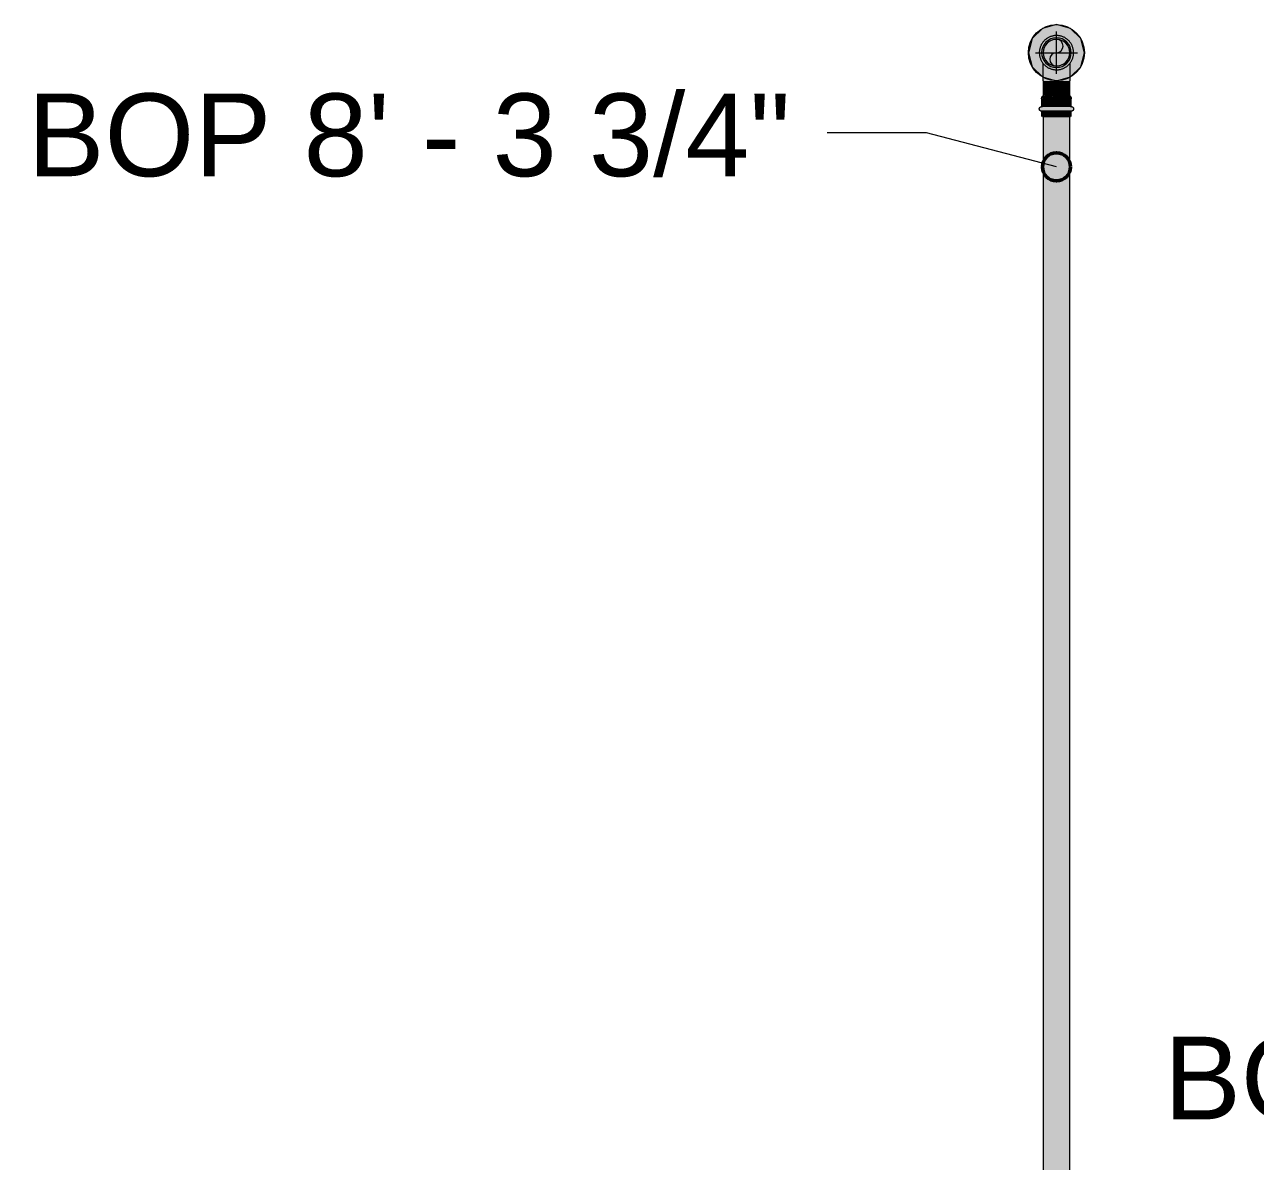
# Model space of a CAD drawing. Header units: inches. Extents: x -3679 to 241, y -496 to 1784.
# Drawn here: x -3189.6 to -3101.8, y 1164.7 to 1245.7 of the extents above; entities that cross this region are included whole.
import ezdxf

# ---------------------------------------------------------------- set-up
doc = ezdxf.new("R2010")
doc.units = ezdxf.units.IN
doc.header["$MEASUREMENT"] = 0
for name, color, linetype, lineweight in [('A-ANNO-NOTE', 250, 'Continuous', 9), ('G-ANNO-DIMS', 251, 'Continuous', 9), ('P-PIPE', 1, 'Continuous', 9), ('P-PIPE-CNTR', 1, 'Continuous', 9)]:
    doc.layers.add(name, color=color, linetype=linetype, lineweight=lineweight)
doc.styles.add('Arial_1', font='arial.ttf', dxfattribs={"height": 5.901198})

# ---------------------------------------------------------------- blocks, each defined once
blk = doc.blocks.new('Victaulic-VicPress316-Elbow 90-45deg Style P568_P571 - Standard-1110289-LOWER PARKING')
at = {"layer": 'P-PIPE'}
for points in [[(-3116, 1242.519), (-3116, 1242.684), (-3116.622, 1242.886), (-3117.007, 1243.416), (-3117.007, 1244.07), (-3116.622, 1244.6), (-3116, 1244.802), (-3116, 1244.966), (-3116.24, 1244.943), (-3116.47, 1244.873), (-3116.888, 1244.571), (-3117.047, 1244.376), (-3117.171, 1244.071), (-3117.224, 1243.743), (-3117.166, 1243.402), (-3117.047, 1243.11), (-3116.85, 1242.886), (-3116.47, 1242.613), (-3116.24, 1242.543)], [(-3116, 1242.684), (-3116, 1242.793), (-3116.263, 1242.832), (-3116.475, 1242.92), (-3116.672, 1243.071), (-3116.823, 1243.268), (-3116.918, 1243.497), (-3116.95, 1243.743), (-3116.904, 1244.036), (-3116.89, 1244.054), (-3116.823, 1244.218), (-3116.672, 1244.415), (-3116.475, 1244.566), (-3116.246, 1244.66), (-3116, 1244.693), (-3116, 1244.802), (-3116.63, 1244.59), (-3117.007, 1244.07), (-3117.007, 1243.416), (-3116.622, 1242.886), (-3116.184, 1242.744)], [(-3116, 1242.519), (-3115.76, 1242.543), (-3115.53, 1242.613), (-3115.107, 1242.92), (-3114.953, 1243.11), (-3114.829, 1243.415), (-3114.777, 1243.743), (-3114.834, 1244.083), (-3114.953, 1244.376), (-3115.15, 1244.6), (-3115.53, 1244.873), (-3116, 1244.884), (-3116, 1244.802), (-3115.37, 1244.59), (-3114.993, 1244.07), (-3114.993, 1243.416), (-3115.378, 1242.886), (-3116, 1242.684), (-3116, 1242.543)], [(-3116, 1242.684), (-3115.378, 1242.886), (-3114.993, 1243.416), (-3114.993, 1244.07), (-3115.378, 1244.6), (-3116, 1244.802), (-3116, 1244.693), (-3115.737, 1244.653), (-3115.525, 1244.566), (-3115.328, 1244.415), (-3115.177, 1244.218), (-3115.082, 1243.989), (-3115.05, 1243.743), (-3115.096, 1243.449), (-3115.11, 1243.431), (-3115.177, 1243.268), (-3115.328, 1243.071), (-3115.525, 1242.92), (-3115.754, 1242.825), (-3116, 1242.793), (-3116, 1242.723)], [(-3116.936, 1241.728), (-3116, 1241.728), (-3116, 1242.519), (-3116.258, 1242.549), (-3116.5, 1242.634), (-3116.891, 1242.919), (-3116.95, 1242.974), (-3116.95, 1241.728)], [(-3115.107, 1241.728), (-3115.05, 1241.728), (-3115.063, 1242.974), (-3115.15, 1242.886), (-3115.537, 1242.611), (-3115.76, 1242.543), (-3116, 1242.519), (-3116, 1241.728), (-3115.177, 1241.728)], [(-3116.251, 1240.637), (-3116.204, 1240.643), (-3116, 1240.672), (-3116, 1241.728), (-3116.95, 1241.728), (-3116.949, 1240.648), (-3116.892, 1240.672), (-3116.815, 1240.642), (-3116.729, 1240.648), (-3116.655, 1240.652), (-3116.527, 1240.669), (-3116.439, 1240.656), (-3116.251, 1240.638)], [(-3115.177, 1240.642), (-3115.168, 1240.643), (-3115.096, 1240.672), (-3115.05, 1240.648), (-3115.064, 1241.728), (-3116, 1241.728), (-3116, 1240.672), (-3115.679, 1240.644), (-3115.378, 1240.662), (-3115.269, 1240.65), (-3115.184, 1240.643)], [(-3116.729, 1240.454), (-3116, 1240.454), (-3116.003, 1240.671), (-3116.279, 1240.64), (-3116.611, 1240.663), (-3116.731, 1240.648), (-3116.847, 1240.646), (-3116.906, 1240.67), (-3117.007, 1240.609), (-3117.03, 1240.572), (-3117.007, 1240.454), (-3116.815, 1240.454)], [(-3114.993, 1240.454), (-3114.97, 1240.572), (-3115.019, 1240.632), (-3115.108, 1240.672), (-3115.184, 1240.643), (-3115.462, 1240.672), (-3115.537, 1240.654), (-3115.789, 1240.654), (-3116, 1240.671), (-3115.999, 1240.454), (-3115.185, 1240.454)], [(-3116.311, 1239.568), (-3116, 1239.568), (-3116, 1239.897), (-3117.007, 1239.897), (-3117.224, 1239.733), (-3117.166, 1239.62), (-3117.007, 1239.568), (-3116.335, 1239.568)], [(-3116.815, 1239.897), (-3116, 1239.897), (-3116, 1240.454), (-3117.007, 1240.454), (-3117.007, 1239.897), (-3116.88, 1239.897)], [(-3115.112, 1239.897), (-3114.993, 1239.897), (-3114.993, 1240.454), (-3116, 1240.454), (-3115.997, 1239.897), (-3115.185, 1239.897)], [(-3116, 1239.568), (-3114.953, 1239.581), (-3114.834, 1239.62), (-3114.777, 1239.733), (-3114.835, 1239.786), (-3114.993, 1239.897), (-3116, 1239.897), (-3116, 1239.651)], [(-3116.622, 1239.193), (-3116, 1239.193), (-3116, 1239.568), (-3117.007, 1239.568), (-3117.007, 1239.193), (-3116.815, 1239.193)], [(-3116, 1239.193), (-3114.993, 1239.193), (-3114.993, 1239.568), (-3116, 1239.568), (-3116, 1239.289)]]:
    blk.add_hatch(color=256, dxfattribs=at).paths.add_polyline_path(points, flags=0)
for p, q in [((-3115.051, 1243.791), (-3115.05, 1243.753)), ((-3115.05, 1243.736), (-3115.05, 1243.728)), ((-3116.95, 1241.728), (-3116.95, 1240.625)), ((-3115.05, 1240.628), (-3115.05, 1241.728)), ((-3116.531, 1240.672), (-3116.579, 1240.672)), ((-3115.421, 1240.672), (-3115.459, 1240.672)), ((-3117.059, 1240.454), (-3117.059, 1239.897)), ((-3116, 1239.897), (-3117.007, 1239.897)), ((-3114.993, 1239.897), (-3116, 1239.897)), ((-3114.941, 1239.897), (-3114.941, 1240.454)), ((-3117.059, 1239.568), (-3117.059, 1239.193)), ((-3116, 1239.568), (-3117.007, 1239.568)), ((-3117.007, 1239.193), (-3116, 1239.193)), ((-3114.993, 1239.568), (-3116, 1239.568)), ((-3116, 1239.193), (-3114.993, 1239.193)), ((-3114.941, 1239.193), (-3114.941, 1239.568))]:
    blk.add_line(p, q, dxfattribs=at)
at = {"layer": 'P-PIPE', "flags": 128}
for points in [[(-3116, 1244.966), (-3116.049, 1244.965), (-3116.098, 1244.962), (-3116.146, 1244.958), (-3116.195, 1244.951), (-3116.243, 1244.942), (-3116.291, 1244.931), (-3116.338, 1244.919), (-3116.385, 1244.904), (-3116.431, 1244.888), (-3116.476, 1244.87), (-3116.521, 1244.85), (-3116.565, 1244.828), (-3116.608, 1244.805), (-3116.65, 1244.779), (-3116.691, 1244.753), (-3116.731, 1244.724), (-3116.769, 1244.694), (-3116.807, 1244.663), (-3116.843, 1244.63), (-3116.878, 1244.595), (-3116.911, 1244.559), (-3116.943, 1244.522), (-3116.973, 1244.484), (-3117.002, 1244.445), (-3117.03, 1244.404), (-3117.055, 1244.362), (-3117.079, 1244.319), (-3117.101, 1244.276), (-3117.122, 1244.231), (-3117.14, 1244.186), (-3117.157, 1244.14), (-3117.172, 1244.094), (-3117.185, 1244.046), (-3117.196, 1243.999), (-3117.206, 1243.951), (-3117.213, 1243.902), (-3117.218, 1243.854), (-3117.222, 1243.805), (-3117.223, 1243.756), (-3117.223, 1243.707), (-3117.221, 1243.658), (-3117.216, 1243.609), (-3117.21, 1243.561), (-3117.202, 1243.513), (-3117.192, 1243.465), (-3117.179, 1243.417), (-3117.165, 1243.37), (-3117.15, 1243.324), (-3117.132, 1243.279), (-3117.113, 1243.234), (-3117.091, 1243.19), (-3117.068, 1243.146), (-3117.044, 1243.104), (-3117.017, 1243.063), (-3116.989, 1243.023), (-3116.96, 1242.984), (-3116.928, 1242.946), (-3116.896, 1242.91), (-3116.862, 1242.874), (-3116.826, 1242.841), (-3116.79, 1242.808), (-3116.752, 1242.777), (-3116.712, 1242.748), (-3116.672, 1242.72), (-3116.631, 1242.694), (-3116.588, 1242.67), (-3116.545, 1242.647), (-3116.501, 1242.626), (-3116.456, 1242.607), (-3116.41, 1242.59), (-3116.363, 1242.575), (-3116.316, 1242.561), (-3116.269, 1242.549), (-3116.221, 1242.539), (-3116.173, 1242.532), (-3116.124, 1242.526), (-3116.075, 1242.522), (-3116.026, 1242.52), (-3116, 1242.519)], [(-3116, 1242.519), (-3115.951, 1242.52), (-3115.902, 1242.523), (-3115.854, 1242.528), (-3115.805, 1242.535), (-3115.757, 1242.544), (-3115.709, 1242.554), (-3115.662, 1242.567), (-3115.615, 1242.581), (-3115.569, 1242.598), (-3115.524, 1242.616), (-3115.479, 1242.636), (-3115.435, 1242.658), (-3115.392, 1242.681), (-3115.35, 1242.706), (-3115.309, 1242.733), (-3115.269, 1242.761), (-3115.231, 1242.791), (-3115.193, 1242.823), (-3115.157, 1242.856), (-3115.122, 1242.89), (-3115.089, 1242.926), (-3115.057, 1242.963), (-3115.027, 1243.002), (-3114.998, 1243.041), (-3114.97, 1243.082), (-3114.945, 1243.123), (-3114.921, 1243.166), (-3114.899, 1243.21), (-3114.878, 1243.254), (-3114.86, 1243.299), (-3114.843, 1243.345), (-3114.828, 1243.392), (-3114.815, 1243.439), (-3114.804, 1243.487), (-3114.794, 1243.535), (-3114.787, 1243.583), (-3114.782, 1243.632), (-3114.778, 1243.681), (-3114.777, 1243.73), (-3114.777, 1243.779), (-3114.779, 1243.827), (-3114.784, 1243.876), (-3114.79, 1243.925), (-3114.798, 1243.973), (-3114.808, 1244.021), (-3114.821, 1244.068), (-3114.835, 1244.115), (-3114.85, 1244.161), (-3114.868, 1244.207), (-3114.887, 1244.252), (-3114.909, 1244.296), (-3114.932, 1244.339), (-3114.956, 1244.381), (-3114.983, 1244.423), (-3115.011, 1244.463), (-3115.04, 1244.502), (-3115.072, 1244.54), (-3115.104, 1244.576), (-3115.138, 1244.611), (-3115.174, 1244.645), (-3115.21, 1244.677), (-3115.248, 1244.708), (-3115.288, 1244.737), (-3115.328, 1244.765), (-3115.369, 1244.791), (-3115.412, 1244.816), (-3115.455, 1244.838), (-3115.499, 1244.859), (-3115.544, 1244.878), (-3115.59, 1244.896), (-3115.637, 1244.911), (-3115.684, 1244.925), (-3115.731, 1244.936), (-3115.779, 1244.946), (-3115.827, 1244.954), (-3115.876, 1244.96), (-3115.925, 1244.964), (-3115.974, 1244.966), (-3116, 1244.966)], [(-3116.95, 1243.74), (-3116.95, 1243.743), (-3116.95, 1243.743)], [(-3116.95, 1241.728), (-3116.95, 1241.808), (-3116.95, 1241.889), (-3116.95, 1241.969), (-3116.95, 1242.049), (-3116.95, 1242.128), (-3116.95, 1242.207), (-3116.95, 1242.284), (-3116.95, 1242.361), (-3116.95, 1242.437), (-3116.95, 1242.512), (-3116.95, 1242.586), (-3116.95, 1242.658), (-3116.95, 1242.729), (-3116.95, 1242.798), (-3116.95, 1242.865), (-3116.95, 1242.931), (-3116.95, 1242.99)], [(-3115.05, 1242.99), (-3115.05, 1242.948), (-3115.05, 1242.883), (-3115.05, 1242.816), (-3115.05, 1242.748), (-3115.05, 1242.677), (-3115.05, 1242.606), (-3115.05, 1242.532), (-3115.05, 1242.458), (-3115.05, 1242.382), (-3115.05, 1242.305), (-3115.05, 1242.228), (-3115.05, 1242.149), (-3115.05, 1242.07), (-3115.05, 1241.99), (-3115.05, 1241.91), (-3115.05, 1241.83), (-3115.05, 1241.749), (-3115.05, 1241.728)], [(-3117.059, 1240.454), (-3117.059, 1240.465), (-3117.058, 1240.476), (-3117.057, 1240.486), (-3117.056, 1240.497), (-3117.054, 1240.508), (-3117.051, 1240.519), (-3117.048, 1240.529), (-3117.045, 1240.54), (-3117.042, 1240.55), (-3117.037, 1240.56), (-3117.033, 1240.57), (-3117.028, 1240.58), (-3117.023, 1240.589), (-3117.017, 1240.599), (-3117.011, 1240.608), (-3117.005, 1240.617), (-3116.998, 1240.625), (-3116.991, 1240.633), (-3116.984, 1240.642), (-3116.976, 1240.649), (-3116.968, 1240.657), (-3116.96, 1240.664), (-3116.952, 1240.671), (-3116.95, 1240.672)], [(-3115.05, 1240.672), (-3115.041, 1240.665), (-3115.033, 1240.658), (-3115.025, 1240.651), (-3115.017, 1240.643), (-3115.01, 1240.635), (-3115.003, 1240.627), (-3114.996, 1240.618), (-3114.99, 1240.609), (-3114.984, 1240.6), (-3114.978, 1240.591), (-3114.973, 1240.581), (-3114.968, 1240.572), (-3114.963, 1240.562), (-3114.959, 1240.552), (-3114.955, 1240.541), (-3114.952, 1240.531), (-3114.949, 1240.521), (-3114.947, 1240.51), (-3114.945, 1240.499), (-3114.943, 1240.488), (-3114.942, 1240.478), (-3114.941, 1240.467), (-3114.941, 1240.456), (-3114.941, 1240.454)], [(-3117.059, 1239.568), (-3117.066, 1239.568), (-3117.072, 1239.569), (-3117.079, 1239.569), (-3117.085, 1239.57), (-3117.092, 1239.572), (-3117.098, 1239.573), (-3117.104, 1239.575), (-3117.111, 1239.577), (-3117.117, 1239.579), (-3117.123, 1239.581), (-3117.129, 1239.584), (-3117.135, 1239.587), (-3117.141, 1239.59), (-3117.146, 1239.593), (-3117.152, 1239.597), (-3117.157, 1239.601), (-3117.162, 1239.605), (-3117.167, 1239.609), (-3117.172, 1239.614), (-3117.177, 1239.618), (-3117.181, 1239.623), (-3117.186, 1239.628), (-3117.19, 1239.633), (-3117.194, 1239.638), (-3117.197, 1239.644), (-3117.201, 1239.65), (-3117.204, 1239.655), (-3117.207, 1239.661), (-3117.21, 1239.667), (-3117.212, 1239.673), (-3117.215, 1239.679), (-3117.217, 1239.686), (-3117.218, 1239.692), (-3117.22, 1239.698), (-3117.221, 1239.705), (-3117.222, 1239.711), (-3117.223, 1239.718), (-3117.223, 1239.724), (-3117.224, 1239.731), (-3117.223, 1239.738), (-3117.223, 1239.744), (-3117.223, 1239.751), (-3117.222, 1239.757), (-3117.221, 1239.764), (-3117.219, 1239.77), (-3117.218, 1239.777), (-3117.216, 1239.783), (-3117.214, 1239.789), (-3117.211, 1239.795), (-3117.209, 1239.801), (-3117.206, 1239.807), (-3117.203, 1239.813), (-3117.199, 1239.819), (-3117.196, 1239.824), (-3117.192, 1239.83), (-3117.188, 1239.835), (-3117.184, 1239.84), (-3117.179, 1239.845), (-3117.175, 1239.85), (-3117.17, 1239.854), (-3117.165, 1239.858), (-3117.16, 1239.863), (-3117.155, 1239.867), (-3117.149, 1239.87), (-3117.144, 1239.874), (-3117.138, 1239.877), (-3117.132, 1239.88), (-3117.126, 1239.883), (-3117.12, 1239.885), (-3117.114, 1239.888), (-3117.108, 1239.89), (-3117.102, 1239.892), (-3117.095, 1239.893), (-3117.089, 1239.895), (-3117.082, 1239.896), (-3117.076, 1239.896), (-3117.069, 1239.897), (-3117.063, 1239.897), (-3117.059, 1239.897)], [(-3116, 1239.897), (-3116.042, 1239.897), (-3116.085, 1239.897), (-3116.127, 1239.897), (-3116.169, 1239.897), (-3116.21, 1239.897), (-3116.252, 1239.897), (-3116.293, 1239.897), (-3116.333, 1239.897), (-3116.373, 1239.897), (-3116.412, 1239.897), (-3116.451, 1239.897), (-3116.489, 1239.897), (-3116.526, 1239.897), (-3116.563, 1239.897), (-3116.598, 1239.897), (-3116.632, 1239.897), (-3116.666, 1239.897), (-3116.698, 1239.897), (-3116.73, 1239.897), (-3116.76, 1239.897), (-3116.789, 1239.897), (-3116.816, 1239.897), (-3116.843, 1239.897), (-3116.868, 1239.897), (-3116.891, 1239.897), (-3116.913, 1239.897), (-3116.934, 1239.897), (-3116.953, 1239.897), (-3116.971, 1239.897), (-3116.987, 1239.897), (-3117.002, 1239.897), (-3117.015, 1239.897), (-3117.026, 1239.897), (-3117.036, 1239.897), (-3117.044, 1239.897), (-3117.05, 1239.897), (-3117.055, 1239.897), (-3117.058, 1239.897), (-3117.059, 1239.897), (-3117.059, 1239.897)], [(-3117.059, 1239.897), (-3117.058, 1239.897), (-3117.056, 1239.897), (-3117.051, 1239.897), (-3117.045, 1239.897), (-3117.038, 1239.897), (-3117.029, 1239.897), (-3117.018, 1239.897), (-3117.005, 1239.897)], [(-3114.941, 1239.897), (-3114.942, 1239.897), (-3114.944, 1239.897), (-3114.949, 1239.897), (-3114.955, 1239.897), (-3114.962, 1239.897), (-3114.971, 1239.897), (-3114.982, 1239.897), (-3114.995, 1239.897), (-3115.009, 1239.897), (-3115.025, 1239.897), (-3115.042, 1239.897), (-3115.061, 1239.897), (-3115.081, 1239.897), (-3115.103, 1239.897), (-3115.126, 1239.897), (-3115.151, 1239.897), (-3115.177, 1239.897), (-3115.204, 1239.897), (-3115.232, 1239.897), (-3115.262, 1239.897), (-3115.293, 1239.897), (-3115.325, 1239.897), (-3115.358, 1239.897), (-3115.393, 1239.897), (-3115.428, 1239.897), (-3115.464, 1239.897), (-3115.501, 1239.897), (-3115.539, 1239.897), (-3115.577, 1239.897), (-3115.616, 1239.897), (-3115.656, 1239.897), (-3115.696, 1239.897), (-3115.737, 1239.897), (-3115.778, 1239.897), (-3115.82, 1239.897), (-3115.862, 1239.897), (-3115.904, 1239.897), (-3115.946, 1239.897), (-3115.989, 1239.897), (-3116, 1239.897)], [(-3114.998, 1239.897), (-3114.985, 1239.897), (-3114.974, 1239.897), (-3114.964, 1239.897), (-3114.956, 1239.897), (-3114.95, 1239.897), (-3114.945, 1239.897), (-3114.942, 1239.897), (-3114.941, 1239.897), (-3114.941, 1239.897)], [(-3114.941, 1239.897), (-3114.934, 1239.897), (-3114.928, 1239.897), (-3114.921, 1239.896), (-3114.915, 1239.895), (-3114.908, 1239.894), (-3114.902, 1239.893), (-3114.896, 1239.891), (-3114.889, 1239.889), (-3114.883, 1239.887), (-3114.877, 1239.884), (-3114.871, 1239.882), (-3114.865, 1239.879), (-3114.859, 1239.876), (-3114.854, 1239.872), (-3114.848, 1239.869), (-3114.843, 1239.865), (-3114.838, 1239.861), (-3114.833, 1239.856), (-3114.828, 1239.852), (-3114.823, 1239.847), (-3114.819, 1239.843), (-3114.814, 1239.838), (-3114.81, 1239.832), (-3114.806, 1239.827), (-3114.803, 1239.822), (-3114.799, 1239.816), (-3114.796, 1239.81), (-3114.793, 1239.804), (-3114.79, 1239.798), (-3114.788, 1239.792), (-3114.785, 1239.786), (-3114.783, 1239.78), (-3114.782, 1239.774), (-3114.78, 1239.767), (-3114.779, 1239.761), (-3114.778, 1239.754), (-3114.777, 1239.748), (-3114.777, 1239.741), (-3114.777, 1239.735), (-3114.777, 1239.728), (-3114.777, 1239.721), (-3114.777, 1239.715), (-3114.778, 1239.708), (-3114.779, 1239.702), (-3114.781, 1239.695), (-3114.782, 1239.689), (-3114.784, 1239.683), (-3114.786, 1239.677), (-3114.789, 1239.67), (-3114.791, 1239.664), (-3114.794, 1239.658), (-3114.797, 1239.653), (-3114.801, 1239.647), (-3114.804, 1239.641), (-3114.808, 1239.636), (-3114.812, 1239.631), (-3114.816, 1239.626), (-3114.821, 1239.621), (-3114.825, 1239.616), (-3114.83, 1239.612), (-3114.835, 1239.607), (-3114.84, 1239.603), (-3114.845, 1239.599), (-3114.851, 1239.595), (-3114.856, 1239.592), (-3114.862, 1239.589), (-3114.868, 1239.586), (-3114.874, 1239.583), (-3114.88, 1239.58), (-3114.886, 1239.578), (-3114.892, 1239.576), (-3114.898, 1239.574), (-3114.905, 1239.572), (-3114.911, 1239.571), (-3114.918, 1239.57), (-3114.924, 1239.569), (-3114.931, 1239.569), (-3114.937, 1239.568), (-3114.941, 1239.568)], [(-3117.002, 1239.568), (-3117.015, 1239.568), (-3117.026, 1239.568), (-3117.036, 1239.568), (-3117.044, 1239.568), (-3117.05, 1239.568), (-3117.055, 1239.568), (-3117.058, 1239.568), (-3117.059, 1239.568), (-3117.059, 1239.568)], [(-3117.059, 1239.568), (-3117.058, 1239.568), (-3117.056, 1239.568), (-3117.051, 1239.568), (-3117.045, 1239.568), (-3117.038, 1239.568), (-3117.029, 1239.568), (-3117.018, 1239.568), (-3117.005, 1239.568), (-3116.991, 1239.568), (-3116.975, 1239.568), (-3116.958, 1239.568), (-3116.939, 1239.568), (-3116.919, 1239.568), (-3116.897, 1239.568), (-3116.874, 1239.568), (-3116.849, 1239.568), (-3116.823, 1239.568), (-3116.796, 1239.568), (-3116.768, 1239.568), (-3116.738, 1239.568), (-3116.707, 1239.568), (-3116.675, 1239.568), (-3116.642, 1239.568), (-3116.607, 1239.568), (-3116.572, 1239.568), (-3116.536, 1239.568), (-3116.499, 1239.568), (-3116.461, 1239.568), (-3116.423, 1239.568), (-3116.384, 1239.568), (-3116.344, 1239.568), (-3116.304, 1239.568), (-3116.263, 1239.568), (-3116.222, 1239.568), (-3116.18, 1239.568), (-3116.138, 1239.568), (-3116.096, 1239.568), (-3116.054, 1239.568), (-3116.011, 1239.568), (-3116, 1239.568)], [(-3116, 1239.568), (-3115.958, 1239.568), (-3115.915, 1239.568), (-3115.873, 1239.568), (-3115.831, 1239.568), (-3115.79, 1239.568), (-3115.748, 1239.568), (-3115.707, 1239.568), (-3115.667, 1239.568), (-3115.627, 1239.568), (-3115.588, 1239.568), (-3115.549, 1239.568), (-3115.511, 1239.568), (-3115.474, 1239.568), (-3115.437, 1239.568), (-3115.402, 1239.568), (-3115.368, 1239.568), (-3115.334, 1239.568), (-3115.302, 1239.568), (-3115.27, 1239.568), (-3115.24, 1239.568), (-3115.211, 1239.568), (-3115.184, 1239.568), (-3115.157, 1239.568), (-3115.132, 1239.568), (-3115.109, 1239.568), (-3115.087, 1239.568), (-3115.066, 1239.568), (-3115.047, 1239.568), (-3115.029, 1239.568), (-3115.013, 1239.568), (-3114.998, 1239.568), (-3114.985, 1239.568), (-3114.974, 1239.568), (-3114.964, 1239.568), (-3114.956, 1239.568), (-3114.95, 1239.568), (-3114.945, 1239.568), (-3114.942, 1239.568), (-3114.941, 1239.568), (-3114.941, 1239.568)], [(-3114.941, 1239.568), (-3114.942, 1239.568), (-3114.944, 1239.568), (-3114.949, 1239.568), (-3114.955, 1239.568), (-3114.962, 1239.568), (-3114.971, 1239.568), (-3114.982, 1239.568), (-3114.995, 1239.568)]]:
    blk.add_lwpolyline(points, dxfattribs=at)
at = {"layer": 'P-PIPE'}
for radius, start, end in [(1.059, 90, 270), (0.95, 124.56693, 127.68431), (1.059, 270, 90), (0.95, 52.31569, 55.43307), (0.95, 160.63451, 162), (0.95, 198, 199.36549), (0.95, 18, 19.36549), (0.95, 340.63451, 342), (0.95, 232.31569, 235.43307), (0.95, 304.56693, 307.68431)]:
    blk.add_arc((-3116, 1243.743), radius, start, end, dxfattribs=at)

msp = doc.modelspace()

# ---------------------------------------------------------------- hatches: boundary and pattern name
at = {"layer": 'A-ANNO-NOTE'}
h = msp.add_hatch(color=256, dxfattribs=at)
edge = h.paths.add_edge_path(flags=0)
edge.add_arc((-3116, 1243.743), 2, 0, 360)
msp.add_hatch(color=256, dxfattribs=at).paths.add_polyline_path([(-3116, 1241.743), (-3115, 1242.011), (-3114.268, 1242.743), (-3114, 1243.743), (-3114.268, 1244.743), (-3115, 1245.475), (-3116, 1245.743), (-3117, 1245.475), (-3117.732, 1244.743), (-3118, 1243.743), (-3117.732, 1242.743), (-3117, 1242.011), (-3116.527, 1241.884)], flags=0)
at = {"layer": 'P-PIPE'}
for points in [[(-3116, 1242.793), (-3115.754, 1242.825), (-3115.525, 1242.92), (-3115.328, 1243.071), (-3115.177, 1243.268), (-3115.082, 1243.497), (-3115.05, 1243.743), (-3115.082, 1243.989), (-3115.177, 1244.218), (-3115.328, 1244.415), (-3115.525, 1244.566), (-3115.754, 1244.66), (-3116, 1244.693), (-3116.246, 1244.66), (-3116.475, 1244.566), (-3116.672, 1244.415), (-3116.823, 1244.218), (-3116.918, 1243.989), (-3116.95, 1243.743), (-3116.918, 1243.497), (-3116.823, 1243.268), (-3116.672, 1243.071), (-3116.475, 1242.92), (-3116.246, 1242.825)], [(-3116, 1136.266), (-3116.003, 1239.193), (-3116.95, 1239.193), (-3116.95, 1136.267), (-3116.015, 1136.266)], [(-3116, 1136.266), (-3115.05, 1136.267), (-3115.05, 1239.193), (-3116, 1239.193), (-3116, 1136.266)]]:
    msp.add_hatch(color=256, dxfattribs=at).paths.add_polyline_path(points, flags=0)

# ---------------------------------------------------------------- linework, layer by layer
at = {"layer": 'A-ANNO-NOTE'}
for p, q in [((-3117, 1245.475), (-3117.732, 1244.743)), ((-3116, 1245.743), (-3117, 1245.475)), ((-3115, 1245.475), (-3116, 1245.743)), ((-3114.268, 1244.743), (-3115, 1245.475)), ((-3117.732, 1244.743), (-3118, 1243.743)), ((-3114, 1243.743), (-3114.268, 1244.743)), ((-3118, 1243.743), (-3117.732, 1242.743)), ((-3114.268, 1242.743), (-3114, 1243.743)), ((-3117.732, 1242.743), (-3117, 1242.011)), ((-3115, 1242.011), (-3114.268, 1242.743)), ((-3117, 1242.011), (-3116.527, 1241.884)), ((-3116.527, 1241.884), (-3116, 1241.743)), ((-3116, 1241.743), (-3115, 1242.011))]:
    msp.add_line(p, q, dxfattribs=at)
msp.add_circle((-3116, 1243.743), 2, dxfattribs=at)
at = {"layer": 'G-ANNO-DIMS'}
for p, q in [((-3125.265, 1238.026), (-3133.851, 1238.026)), ((-3116, 1235.6), (-3125.265, 1238.026))]:
    msp.add_line(p, q, dxfattribs=at)
at = {"layer": 'G-ANNO-DIMS', "lineweight": 50}
msp.add_circle((-3116, 1235.6), 1, dxfattribs=at)
at = {"layer": 'P-PIPE'}
for p, q in [((-3116.95, 1239.193), (-3116.95, 1136.267)), ((-3115.05, 1136.267), (-3115.05, 1239.193))]:
    msp.add_line(p, q, dxfattribs=at)
for centre, radius, start, end in [((-3116, 1243.743), 0.95, 0, 180), ((-3116, 1244.218), 0.475, 270, 90), ((-3116, 1243.743), 0.95, 180, 0), ((-3116, 1243.268), 0.475, 90, 270)]:
    msp.add_arc(centre, radius, start, end, dxfattribs=at)
at = {"layer": 'P-PIPE-CNTR'}
for p, q in [((-3116, 1242.243), (-3116, 1245.243)), ((-3117.5, 1243.743), (-3114.5, 1243.743))]:
    msp.add_line(p, q, dxfattribs=at)

# ---------------------------------------------------------------- block references
at = {"layer": 'P-PIPE'}
msp.add_blockref('Victaulic-VicPress316-Elbow 90-45deg Style P568_P571 - Standard-1110289-LOWER PARKING', (0, 0), dxfattribs=at)

# ---------------------------------------------------------------- texts
at = {"layer": 'G-ANNO-DIMS', "insert": (-3108.334, 1173.567), "char_height": 5.9012, "width": 1.4210854715202e-13, "attachment_point": 1, "line_spacing_factor": 0.938532, "style": 'Arial_1', "bg_fill": 3, "box_fill_scale": 1.25, "bg_fill_color": 0, "bg_fill_transparency": 0}
msp.add_mtext('BOP 7\' - 2 1/2"', dxfattribs=at)

# ---------------------------------------------------------------- next in the draw order: texts
at = {"layer": 'G-ANNO-DIMS', "insert": (-3189.411, 1240.831), "char_height": 5.9012, "width": 55.56, "attachment_point": 1, "line_spacing_factor": 0.938532, "style": 'Arial_1', "bg_fill": 3, "box_fill_scale": 1.25, "bg_fill_color": 0, "bg_fill_transparency": 0}
msp.add_mtext('BOP 8\' - 3 3/4"', dxfattribs=at)

doc.saveas('drawing.dxf')
